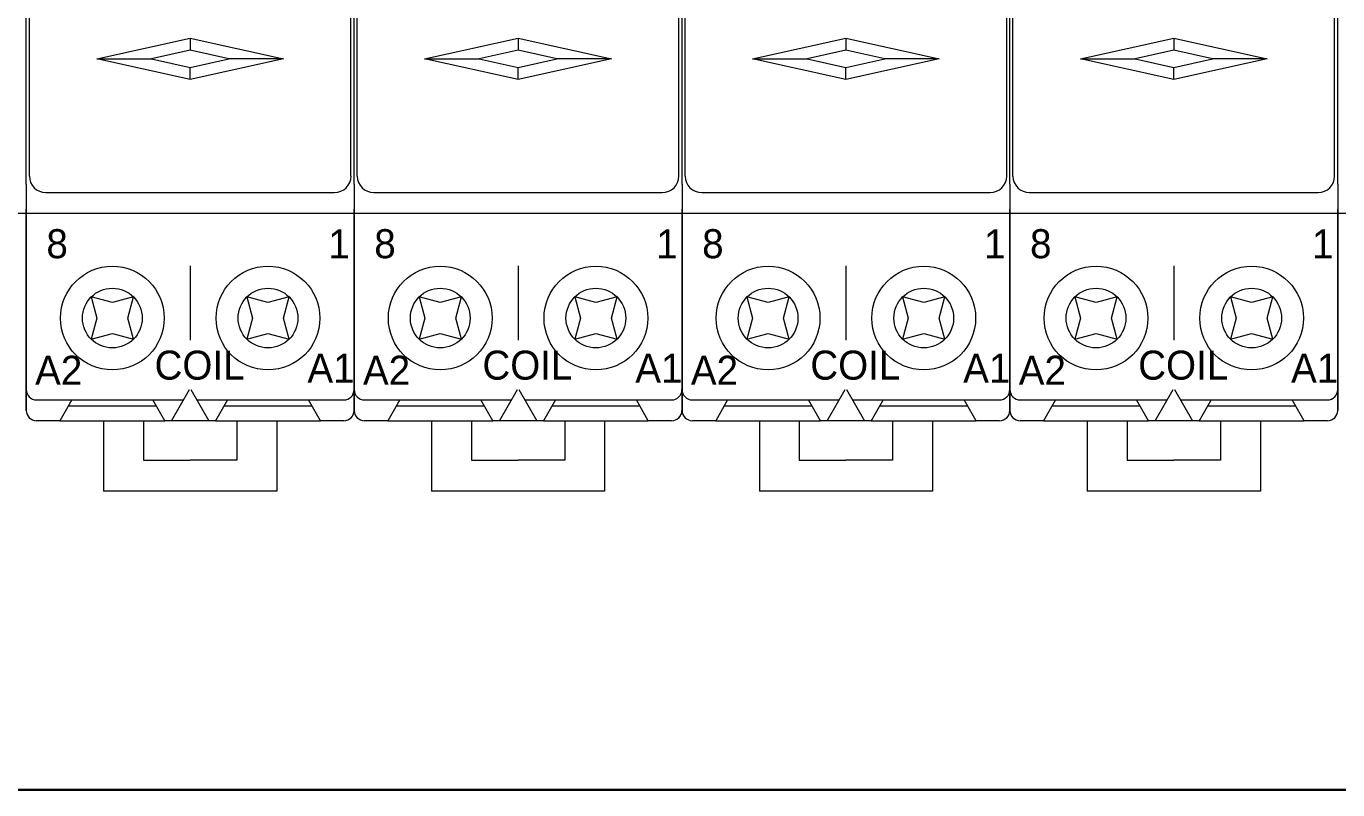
# Model space of a CAD drawing. Header units: millimetres. Extents: x -6000 to 26000, y -6000 to 26000.
# Drawn here: x 106.42 to 115.21, y -5188.62 to -5183.5 of the extents above; entities that cross this region are included whole.
import ezdxf

# ---------------------------------------------------------------- set-up
doc = ezdxf.new("R2010")
doc.units = ezdxf.units.MM
doc.header["$MEASUREMENT"] = 0
for name, color, linetype, lineweight in [('Чертеж и Рисунок_Ном._пера__1', 7, 'Continuous', 15), ('Чертеж и Рисунок_Ном._пера__21', 7, 'Continuous', 30), ('Чертеж и Рисунок_Ном._пера__7', 7, 'Continuous', 15)]:
    doc.layers.add(name, color=color, linetype=linetype, lineweight=lineweight)
doc.styles.add('СГЕНЕРИР_СТИЛЬ_3', font='')
doc.styles.get('СГЕНЕРИР_СТИЛЬ_3').set_extended_font_data('Arial')

msp = doc.modelspace()

# ---------------------------------------------------------------- linework, layer by layer
at = {"layer": 'Чертеж и Рисунок_Ном._пера__21', "color": 7, "linetype": 'Continuous', "lineweight": 30}
msp.add_line((85.1872, -5188.6205), (153.3598, -5188.6205), dxfattribs=at)
at = {"layer": 'Чертеж и Рисунок_Ном._пера__7', "color": 7, "linetype": 'Continuous', "lineweight": 15}
for p, q in [((106.4221, -5184.5589), (106.4221, -5180.9143)), ((108.6199, -5184.5589), (108.6199, -5180.9143)), ((110.8177, -5184.5589), (110.8177, -5180.9143)), ((113.0155, -5184.5589), (113.0155, -5180.9143)), ((115.2132, -5184.5589), (115.2132, -5180.9143)), ((106.443, -5183.7104), (106.443, -5183.154)), ((108.599, -5183.7104), (108.599, -5183.154)), ((108.6408, -5183.7104), (108.6408, -5183.154)), ((110.7968, -5183.7104), (110.7968, -5183.154)), ((110.8385, -5183.7104), (110.8385, -5183.154)), ((112.9946, -5183.7104), (112.9946, -5183.154)), ((113.0363, -5183.7104), (113.0363, -5183.154)), ((115.1924, -5183.7104), (115.1924, -5183.154)), ((106.4221, -5184.5589), (106.4221, -5183.2375)), ((108.6199, -5184.5589), (108.6199, -5183.2375)), ((110.8177, -5184.5589), (110.8177, -5183.2375)), ((113.0155, -5184.5589), (113.0155, -5183.2375)), ((115.2132, -5184.5589), (115.2132, -5183.2375)), ((106.8951, -5183.7174), (107.521, -5183.5783)), ((107.521, -5183.5783), (108.147, -5183.7174)), ((107.521, -5183.5783), (107.521, -5183.6597)), ((109.0928, -5183.7174), (109.7188, -5183.5783)), ((109.7188, -5183.5783), (110.3447, -5183.7174)), ((109.7188, -5183.5783), (109.7188, -5183.6597)), ((111.2906, -5183.7174), (111.9166, -5183.5783)), ((111.9166, -5183.5783), (112.5425, -5183.7174)), ((111.9166, -5183.5783), (111.9166, -5183.6597)), ((113.4884, -5183.7174), (114.1144, -5183.5783)), ((114.1144, -5183.5783), (114.7403, -5183.7174)), ((114.1144, -5183.5783), (114.1144, -5183.6597)), ((107.521, -5183.6597), (107.2614, -5183.7174)), ((107.7807, -5183.7174), (107.521, -5183.6597)), ((109.7188, -5183.6597), (109.4591, -5183.7174)), ((109.9784, -5183.7174), (109.7188, -5183.6597)), ((111.9166, -5183.6597), (111.6569, -5183.7174)), ((112.1762, -5183.7174), (111.9166, -5183.6597)), ((114.1144, -5183.6597), (113.8547, -5183.7174)), ((114.374, -5183.7174), (114.1144, -5183.6597)), ((106.443, -5184.5033), (106.443, -5183.7104)), ((107.521, -5183.8565), (106.8951, -5183.7174)), ((106.8951, -5183.7174), (107.2614, -5183.7174)), ((107.2614, -5183.7174), (107.521, -5183.7751)), ((108.147, -5183.7174), (107.521, -5183.8565)), ((107.521, -5183.7751), (107.7807, -5183.7174)), ((108.147, -5183.7174), (107.7807, -5183.7174)), ((108.599, -5184.5033), (108.599, -5183.7104)), ((108.6408, -5184.5033), (108.6408, -5183.7104)), ((109.7188, -5183.8565), (109.0928, -5183.7174)), ((109.0928, -5183.7174), (109.4591, -5183.7174)), ((109.4591, -5183.7174), (109.7188, -5183.7751)), ((110.3447, -5183.7174), (109.7188, -5183.8565)), ((109.7188, -5183.7751), (109.9784, -5183.7174)), ((110.3447, -5183.7174), (109.9784, -5183.7174)), ((110.7968, -5184.5033), (110.7968, -5183.7104)), ((110.8385, -5184.5033), (110.8385, -5183.7104)), ((111.9166, -5183.8565), (111.2906, -5183.7174)), ((111.2906, -5183.7174), (111.6569, -5183.7174)), ((111.6569, -5183.7174), (111.9166, -5183.7751)), ((112.5425, -5183.7174), (111.9166, -5183.8565)), ((111.9166, -5183.7751), (112.1762, -5183.7174)), ((112.5425, -5183.7174), (112.1762, -5183.7174)), ((112.9946, -5184.5033), (112.9946, -5183.7104)), ((113.0363, -5184.5033), (113.0363, -5183.7104)), ((114.1144, -5183.8565), (113.4884, -5183.7174)), ((113.4884, -5183.7174), (113.8547, -5183.7174)), ((113.8547, -5183.7174), (114.1144, -5183.7751)), ((114.7403, -5183.7174), (114.1144, -5183.8565)), ((114.1144, -5183.7751), (114.374, -5183.7174)), ((114.7403, -5183.7174), (114.374, -5183.7174)), ((115.1924, -5184.5033), (115.1924, -5183.7104)), ((107.521, -5183.8565), (107.521, -5183.7751)), ((109.7188, -5183.8565), (109.7188, -5183.7751)), ((111.9166, -5183.8565), (111.9166, -5183.7751)), ((114.1144, -5183.8565), (114.1144, -5183.7751)), ((106.4221, -5184.5589), (106.4221, -5186.0751)), ((106.4221, -5184.5589), (106.4221, -5186.0751)), ((108.6199, -5184.5589), (108.6199, -5186.0751)), ((108.6199, -5184.5589), (108.6199, -5186.0751)), ((110.8177, -5184.5589), (110.8177, -5186.0751)), ((110.8177, -5184.5589), (110.8177, -5186.0751)), ((113.0155, -5184.5589), (113.0155, -5186.0751)), ((113.0155, -5184.5589), (113.0155, -5186.0751)), ((115.2132, -5184.5589), (115.2132, -5186.0751)), ((115.2132, -5184.5589), (115.2132, -5186.0751)), ((106.5543, -5184.6146), (108.4878, -5184.6146)), ((108.752, -5184.6146), (110.6856, -5184.6146)), ((110.9498, -5184.6146), (112.8834, -5184.6146)), ((113.1476, -5184.6146), (115.0811, -5184.6146)), ((106.4221, -5184.808), (106.4221, -5184.7258)), ((106.4221, -5184.7258), (106.4221, -5184.808)), ((108.6199, -5184.808), (108.6199, -5184.7258)), ((108.6199, -5184.7258), (108.6199, -5184.808)), ((110.8177, -5184.808), (110.8177, -5184.7258)), ((110.8177, -5184.7258), (110.8177, -5184.808)), ((113.0155, -5184.808), (113.0155, -5184.7258)), ((113.0155, -5184.7258), (113.0155, -5184.808)), ((115.2132, -5184.808), (115.2132, -5184.7258)), ((115.2132, -5184.7258), (115.2132, -5184.808)), ((106.4221, -5184.7537), (104.2243, -5184.7537)), ((106.4221, -5184.7537), (104.2243, -5184.7537)), ((108.6199, -5184.7537), (106.4221, -5184.7537)), ((108.6199, -5184.7537), (106.4221, -5184.7537)), ((106.4221, -5185.936), (106.4221, -5184.808)), ((106.4221, -5184.808), (106.4221, -5185.936)), ((110.8177, -5184.7537), (108.6199, -5184.7537)), ((110.8177, -5184.7537), (108.6199, -5184.7537)), ((108.6199, -5185.936), (108.6199, -5184.808)), ((108.6199, -5184.808), (108.6199, -5185.936)), ((113.0155, -5184.7537), (110.8177, -5184.7537)), ((113.0155, -5184.7537), (110.8177, -5184.7537)), ((110.8177, -5185.936), (110.8177, -5184.808)), ((110.8177, -5184.808), (110.8177, -5185.936)), ((115.2132, -5184.7537), (113.0155, -5184.7537)), ((115.2132, -5184.7537), (113.0155, -5184.7537)), ((113.0155, -5185.936), (113.0155, -5184.808)), ((113.0155, -5184.808), (113.0155, -5185.936)), ((117.411, -5184.7537), (115.2132, -5184.7537)), ((117.411, -5184.7537), (115.2132, -5184.7537)), ((115.2132, -5185.936), (115.2132, -5184.808)), ((115.2132, -5184.808), (115.2132, -5185.936)), ((107.521, -5185.1067), (107.521, -5185.6049)), ((109.7188, -5185.1067), (109.7188, -5185.6049)), ((111.9166, -5185.1067), (111.9166, -5185.6049)), ((114.1144, -5185.1067), (114.1144, -5185.6049)), ((106.8577, -5185.3145), (106.8957, -5185.4561)), ((106.9994, -5185.3524), (106.8577, -5185.3145)), ((107.141, -5185.3145), (106.9994, -5185.3524)), ((107.1031, -5185.4561), (107.141, -5185.3145)), ((108.0426, -5185.3524), (107.901, -5185.3145)), ((107.901, -5185.3145), (107.939, -5185.4561)), ((108.1843, -5185.3145), (108.0426, -5185.3524)), ((108.1463, -5185.4561), (108.1843, -5185.3145)), ((109.0555, -5185.3145), (109.0935, -5185.4561)), ((109.1972, -5185.3524), (109.0555, -5185.3145)), ((109.3388, -5185.3145), (109.1972, -5185.3524)), ((109.3009, -5185.4561), (109.3388, -5185.3145)), ((110.2404, -5185.3524), (110.0988, -5185.3145)), ((110.0988, -5185.3145), (110.1367, -5185.4561)), ((110.3821, -5185.3145), (110.2404, -5185.3524)), ((110.3441, -5185.4561), (110.3821, -5185.3145)), ((111.2533, -5185.3145), (111.2913, -5185.4561)), ((111.3949, -5185.3524), (111.2533, -5185.3145)), ((111.5366, -5185.3145), (111.3949, -5185.3524)), ((111.4986, -5185.4561), (111.5366, -5185.3145)), ((112.4382, -5185.3524), (112.2966, -5185.3145)), ((112.2966, -5185.3145), (112.3345, -5185.4561)), ((112.5798, -5185.3145), (112.4382, -5185.3524)), ((112.5419, -5185.4561), (112.5798, -5185.3145)), ((113.4511, -5185.3145), (113.489, -5185.4561)), ((113.5927, -5185.3524), (113.4511, -5185.3145)), ((113.7344, -5185.3145), (113.5927, -5185.3524)), ((113.6964, -5185.4561), (113.7344, -5185.3145)), ((114.636, -5185.3524), (114.4943, -5185.3145)), ((114.4943, -5185.3145), (114.5323, -5185.4561)), ((114.7776, -5185.3145), (114.636, -5185.3524)), ((114.7397, -5185.4561), (114.7776, -5185.3145)), ((106.8957, -5185.4561), (106.8577, -5185.5977)), ((107.141, -5185.5977), (107.1031, -5185.4561)), ((107.939, -5185.4561), (107.901, -5185.5977)), ((108.1843, -5185.5977), (108.1463, -5185.4561)), ((109.0935, -5185.4561), (109.0555, -5185.5977)), ((109.3388, -5185.5977), (109.3009, -5185.4561)), ((110.1367, -5185.4561), (110.0988, -5185.5977)), ((110.3821, -5185.5977), (110.3441, -5185.4561)), ((111.2913, -5185.4561), (111.2533, -5185.5977)), ((111.5366, -5185.5977), (111.4986, -5185.4561)), ((112.3345, -5185.4561), (112.2966, -5185.5977)), ((112.5798, -5185.5977), (112.5419, -5185.4561)), ((113.489, -5185.4561), (113.4511, -5185.5977)), ((113.7344, -5185.5977), (113.6964, -5185.4561)), ((114.5323, -5185.4561), (114.4943, -5185.5977)), ((114.7776, -5185.5977), (114.7397, -5185.4561)), ((106.8577, -5185.5977), (106.9994, -5185.5598)), ((106.9994, -5185.5598), (107.141, -5185.5977)), ((107.901, -5185.5977), (108.0426, -5185.5598)), ((108.0426, -5185.5598), (108.1843, -5185.5977)), ((109.0555, -5185.5977), (109.1972, -5185.5598)), ((109.1972, -5185.5598), (109.3388, -5185.5977)), ((110.0988, -5185.5977), (110.2404, -5185.5598)), ((110.2404, -5185.5598), (110.3821, -5185.5977)), ((111.2533, -5185.5977), (111.3949, -5185.5598)), ((111.3949, -5185.5598), (111.5366, -5185.5977)), ((112.2966, -5185.5977), (112.4382, -5185.5598)), ((112.4382, -5185.5598), (112.5798, -5185.5977)), ((113.4511, -5185.5977), (113.5927, -5185.5598)), ((113.5927, -5185.5598), (113.7344, -5185.5977)), ((114.4943, -5185.5977), (114.636, -5185.5598)), ((114.636, -5185.5598), (114.7776, -5185.5977)), ((106.4221, -5186.0751), (106.4221, -5185.936)), ((106.4221, -5185.936), (106.4221, -5186.0751)), ((107.3958, -5186.1447), (107.5163, -5185.936)), ((107.5257, -5185.936), (107.6462, -5186.1447)), ((108.6199, -5186.0751), (108.6199, -5185.936)), ((108.6199, -5185.936), (108.6199, -5186.0751)), ((109.5936, -5186.1447), (109.7141, -5185.936)), ((109.7235, -5185.936), (109.844, -5186.1447)), ((110.8177, -5186.0751), (110.8177, -5185.936)), ((110.8177, -5185.936), (110.8177, -5186.0751)), ((111.7914, -5186.1447), (111.9118, -5185.936)), ((111.9213, -5185.936), (112.0418, -5186.1447)), ((113.0155, -5186.0751), (113.0155, -5185.936)), ((113.0155, -5185.936), (113.0155, -5186.0751)), ((113.9892, -5186.1447), (114.1096, -5185.936)), ((114.1191, -5185.936), (114.2395, -5186.1447)), ((115.2132, -5186.0751), (115.2132, -5185.936)), ((115.2132, -5185.936), (115.2132, -5186.0751)), ((106.4917, -5186.0056), (107.4761, -5186.0056)), ((106.7281, -5186.0056), (106.6478, -5186.1447)), ((107.2947, -5186.0473), (106.704, -5186.0473)), ((107.3509, -5186.1447), (107.2706, -5186.0056)), ((107.5659, -5186.0056), (108.5504, -5186.0056)), ((107.7714, -5186.0056), (107.6911, -5186.1447)), ((108.338, -5186.0473), (107.7473, -5186.0473)), ((108.3942, -5186.1447), (108.3139, -5186.0056)), ((108.6895, -5186.0056), (109.6739, -5186.0056)), ((108.9259, -5186.0056), (108.8456, -5186.1447)), ((109.4925, -5186.0473), (108.9018, -5186.0473)), ((109.5487, -5186.1447), (109.4684, -5186.0056)), ((109.7637, -5186.0056), (110.7481, -5186.0056)), ((109.9692, -5186.0056), (109.8889, -5186.1447)), ((110.5358, -5186.0473), (109.9451, -5186.0473)), ((110.592, -5186.1447), (110.5117, -5186.0056)), ((110.8872, -5186.0056), (111.8717, -5186.0056)), ((111.1237, -5186.0056), (111.0434, -5186.1447)), ((111.6903, -5186.0473), (111.0996, -5186.0473)), ((111.7465, -5186.1447), (111.6662, -5186.0056)), ((111.9615, -5186.0056), (112.9459, -5186.0056)), ((112.167, -5186.0056), (112.0866, -5186.1447)), ((112.7335, -5186.0473), (112.1429, -5186.0473)), ((112.7898, -5186.1447), (112.7094, -5186.0056)), ((113.085, -5186.0056), (114.0695, -5186.0056)), ((113.3215, -5186.0056), (113.2412, -5186.1447)), ((113.8881, -5186.0473), (113.2974, -5186.0473)), ((113.9443, -5186.1447), (113.864, -5186.0056)), ((114.1592, -5186.0056), (115.1437, -5186.0056)), ((114.3647, -5186.0056), (114.2844, -5186.1447)), ((114.9313, -5186.0473), (114.3406, -5186.0473)), ((114.9875, -5186.1447), (114.9072, -5186.0056)), ((106.6478, -5186.1447), (106.4917, -5186.1447)), ((106.6478, -5186.1447), (107.3509, -5186.1447)), ((106.941, -5186.1447), (106.941, -5186.617)), ((107.208, -5186.1447), (107.208, -5186.4089)), ((107.3958, -5186.1447), (107.3509, -5186.1447)), ((107.6462, -5186.1447), (107.3958, -5186.1447)), ((107.6911, -5186.1447), (107.6462, -5186.1447)), ((107.6911, -5186.1447), (108.3942, -5186.1447)), ((107.834, -5186.1447), (107.834, -5186.4089)), ((108.1011, -5186.1447), (108.1011, -5186.617)), ((108.5504, -5186.1447), (108.3942, -5186.1447)), ((108.8456, -5186.1447), (108.6895, -5186.1447)), ((108.8456, -5186.1447), (109.5487, -5186.1447)), ((109.1387, -5186.1447), (109.1387, -5186.617)), ((109.4058, -5186.1447), (109.4058, -5186.4089)), ((109.5936, -5186.1447), (109.5487, -5186.1447)), ((109.844, -5186.1447), (109.5936, -5186.1447)), ((109.8889, -5186.1447), (109.844, -5186.1447)), ((109.8889, -5186.1447), (110.592, -5186.1447)), ((110.0318, -5186.1447), (110.0318, -5186.4089)), ((110.2988, -5186.1447), (110.2988, -5186.617)), ((110.7481, -5186.1447), (110.592, -5186.1447)), ((111.0434, -5186.1447), (110.8872, -5186.1447)), ((111.0434, -5186.1447), (111.7465, -5186.1447)), ((111.3365, -5186.1447), (111.3365, -5186.617)), ((111.6036, -5186.1447), (111.6036, -5186.4089)), ((111.7914, -5186.1447), (111.7465, -5186.1447)), ((112.0418, -5186.1447), (111.7914, -5186.1447)), ((112.0866, -5186.1447), (112.0418, -5186.1447)), ((112.0866, -5186.1447), (112.7898, -5186.1447)), ((112.2295, -5186.1447), (112.2295, -5186.4089)), ((112.4966, -5186.1447), (112.4966, -5186.617)), ((112.9459, -5186.1447), (112.7898, -5186.1447)), ((113.2412, -5186.1447), (113.085, -5186.1447)), ((113.2412, -5186.1447), (113.9443, -5186.1447)), ((113.5343, -5186.1447), (113.5343, -5186.617)), ((113.8014, -5186.1447), (113.8014, -5186.4089)), ((113.9892, -5186.1447), (113.9443, -5186.1447)), ((114.2395, -5186.1447), (113.9892, -5186.1447)), ((114.2844, -5186.1447), (114.2395, -5186.1447)), ((114.2844, -5186.1447), (114.9875, -5186.1447)), ((114.4273, -5186.1447), (114.4273, -5186.4089)), ((114.6944, -5186.1447), (114.6944, -5186.617)), ((115.1437, -5186.1447), (114.9875, -5186.1447)), ((107.208, -5186.4089), (107.521, -5186.4089)), ((107.834, -5186.4089), (107.521, -5186.4089)), ((109.4058, -5186.4089), (109.7188, -5186.4089)), ((110.0318, -5186.4089), (109.7188, -5186.4089)), ((111.6036, -5186.4089), (111.9166, -5186.4089)), ((112.2295, -5186.4089), (111.9166, -5186.4089)), ((113.8014, -5186.4089), (114.1144, -5186.4089)), ((114.4273, -5186.4089), (114.1144, -5186.4089)), ((108.1011, -5186.617), (106.941, -5186.617)), ((110.2988, -5186.617), (109.1387, -5186.617)), ((112.4966, -5186.617), (111.3365, -5186.617)), ((114.6944, -5186.617), (113.5343, -5186.617))]:
    msp.add_line(p, q, dxfattribs=at)
for centre, radius in [((106.9994, -5185.4561), 0.3477), ((108.0426, -5185.4561), 0.3477), ((109.1972, -5185.4561), 0.3477), ((110.2404, -5185.4561), 0.3477), ((111.3949, -5185.4561), 0.3477), ((112.4382, -5185.4561), 0.3477), ((113.5927, -5185.4561), 0.3477), ((114.636, -5185.4561), 0.3477), ((106.9994, -5185.4561), 0.2003), ((108.0426, -5185.4561), 0.2003), ((109.1972, -5185.4561), 0.2003), ((110.2404, -5185.4561), 0.2003), ((111.3949, -5185.4561), 0.2003), ((112.4382, -5185.4561), 0.2003), ((113.5927, -5185.4561), 0.2003), ((114.636, -5185.4561), 0.2003)]:
    msp.add_circle(centre, radius, dxfattribs=at)
for centre, radius, start, end in [((106.5543, -5184.5033), 0.1113, 180, 270), ((108.4878, -5184.5033), 0.1113, 270, 0), ((108.752, -5184.5033), 0.1113, 180, 270), ((110.6855, -5184.5033), 0.1113, 270, 0), ((110.9498, -5184.5033), 0.1113, 180, 270), ((112.8833, -5184.5033), 0.1113, 270, 0), ((113.1476, -5184.5033), 0.1113, 180, 270), ((115.0811, -5184.5033), 0.1113, 270, 0), ((106.4917, -5185.936), 0.0695, 180, 270), ((108.5504, -5185.936), 0.0695, 270, 0), ((108.6895, -5185.936), 0.0695, 180, 270), ((110.7481, -5185.936), 0.0695, 270, 0), ((110.8872, -5185.936), 0.0695, 180, 270), ((112.9459, -5185.936), 0.0695, 270, 0), ((113.085, -5185.936), 0.0695, 180, 270), ((115.1437, -5185.936), 0.0695, 270, 0), ((106.4917, -5186.0751), 0.0695, 180, 270), ((108.5504, -5186.0751), 0.0695, 270, 0), ((108.6895, -5186.0751), 0.0695, 180, 270), ((110.7481, -5186.0751), 0.0695, 270, 0), ((110.8872, -5186.0751), 0.0695, 180, 270), ((112.9459, -5186.0751), 0.0695, 270, 0), ((113.085, -5186.0751), 0.0695, 180, 270), ((115.1437, -5186.0751), 0.0695, 270, 0)]:
    msp.add_arc(centre, radius, start, end, dxfattribs=at)

# ---------------------------------------------------------------- texts
at = {"layer": 'Чертеж и Рисунок_Ном._пера__1', "color": 7, "linetype": 'Continuous', "lineweight": 15, "char_height": 0.19474, "attachment_point": 7, "style": 'СГЕНЕРИР_СТИЛЬ_3'}
for s, insert in [('\\A1;{\\W0.950000x;\\pql;\\fArial|b0|i0|c204|p38;8}', (106.5574, -5185.0574)), ('\\A1;{\\W0.950000x;\\pql;\\fArial|b0|i0|c204|p38;1}', (108.4469, -5185.0558)), ('\\A1;{\\W0.950000x;\\pql;\\fArial|b0|i0|c204|p38;8}', (108.7551, -5185.0574)), ('\\A1;{\\W0.950000x;\\pql;\\fArial|b0|i0|c204|p38;1}', (110.6447, -5185.0558)), ('\\A1;{\\W0.950000x;\\pql;\\fArial|b0|i0|c204|p38;8}', (110.9529, -5185.0574)), ('\\A1;{\\W0.950000x;\\pql;\\fArial|b0|i0|c204|p38;1}', (112.8425, -5185.0558)), ('\\A1;{\\W0.950000x;\\pql;\\fArial|b0|i0|c204|p38;8}', (113.1507, -5185.0574)), ('\\A1;{\\W0.950000x;\\pql;\\fArial|b0|i0|c204|p38;1}', (115.0403, -5185.0558)), ('\\A1;{\\W0.950000x;\\pql;\\fArial|b0|i0|c204|p38;COIL}', (107.2823, -5185.872)), ('\\A1;{\\W0.950000x;\\pql;\\fArial|b0|i0|c204|p38;A1}', (108.3069, -5185.8896)), ('\\A1;{\\W0.950000x;\\pql;\\fArial|b0|i0|c204|p38;COIL}', (109.48, -5185.872)), ('\\A1;{\\W0.950000x;\\pql;\\fArial|b0|i0|c204|p38;A1}', (110.5047, -5185.8896)), ('\\A1;{\\W0.950000x;\\pql;\\fArial|b0|i0|c204|p38;COIL}', (111.6778, -5185.872)), ('\\A1;{\\W0.950000x;\\pql;\\fArial|b0|i0|c204|p38;A1}', (112.7025, -5185.8896)), ('\\A1;{\\W0.950000x;\\pql;\\fArial|b0|i0|c204|p38;COIL}', (113.8756, -5185.872)), ('\\A1;{\\W0.950000x;\\pql;\\fArial|b0|i0|c204|p38;A1}', (114.9003, -5185.8896)), ('\\A1;{\\W0.950000x;\\pql;\\fArial|b0|i0|c204|p38;A2}', (106.4817, -5185.9035)), ('\\A1;{\\W0.950000x;\\pql;\\fArial|b0|i0|c204|p38;A2}', (108.6795, -5185.9035)), ('\\A1;{\\W0.950000x;\\pql;\\fArial|b0|i0|c204|p38;A2}', (110.8773, -5185.9035)), ('\\A1;{\\W0.950000x;\\pql;\\fArial|b0|i0|c204|p38;A2}', (113.0751, -5185.9035))]:
    msp.add_mtext(s, dxfattribs=dict(at, insert=insert))

doc.saveas('drawing.dxf')
